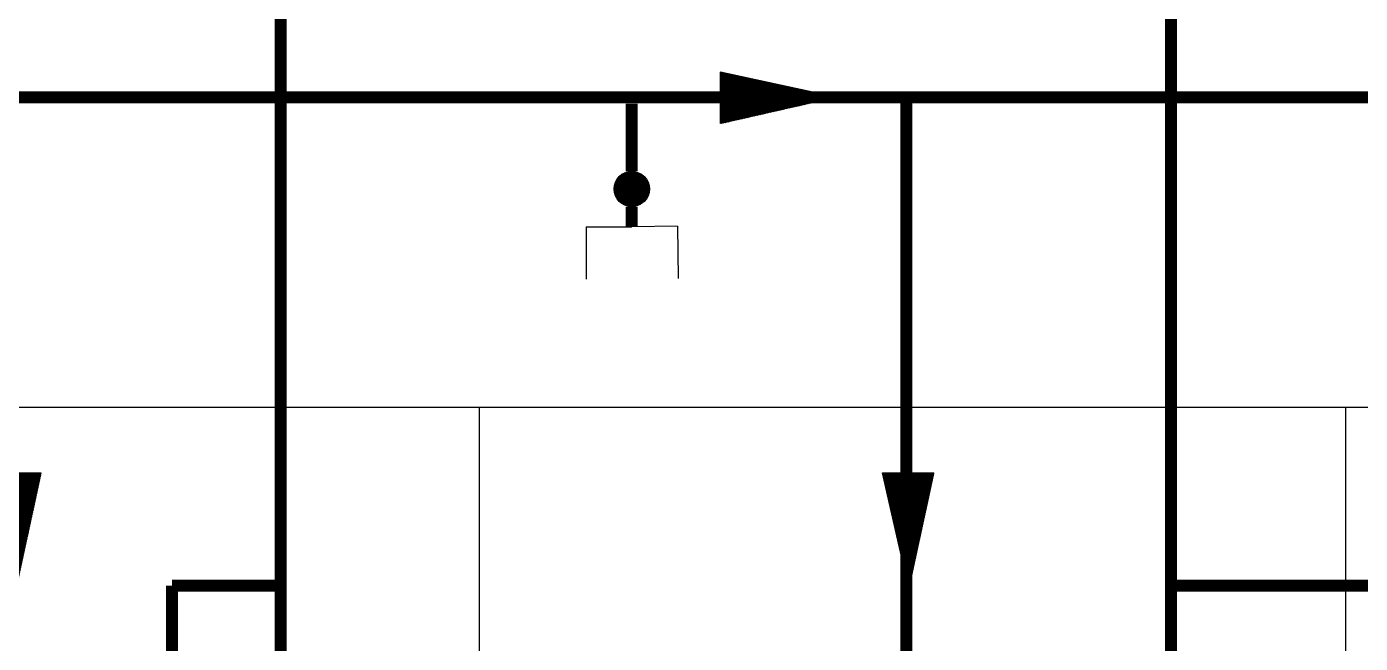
# Model space of a CAD drawing. Extents: x -22909.9 to -22897.8, y -4.7 to 4.1.
# Drawn here: x -22903.843 to -22902.18, y 1.135 to 1.904 of the extents above; entities that cross this region are included whole.
import ezdxf

# ---------------------------------------------------------------- set-up
doc = ezdxf.new("R2010")
doc.units = 0
doc.header["$MEASUREMENT"] = 0
doc.layers.get('0').update_dxf_attribs({"linetype": 'CONTINUOUS'})
for name, color, linetype in [('CALOR', 1, 'CONTINUOUS'), ('CARGA', 7, 'CONTINUOUS'), ('COW', 2, 'CONTINUOUS'), ('DIB-065', 4, 'CONTINUOUS')]:
    doc.layers.add(name, color=color, linetype=linetype)

# ---------------------------------------------------------------- blocks, each defined once
blk = doc.blocks.new('*X2')
at = {"color": 0}
for p, q in [((2.9845, 7.9414), (3.0072, 7.9641)), ((2.985, 7.9427), (3.007, 7.9647)), ((2.9854, 7.944), (3.0068, 7.9654)), ((2.9859, 7.9453), (3.0066, 7.9661)), ((2.9863, 7.9467), (3.0064, 7.9667)), ((2.9867, 7.948), (3.0062, 7.9674)), ((2.9872, 7.9493), (3.006, 7.9681)), ((2.9876, 7.9506), (3.0057, 7.9688)), ((2.9881, 7.952), (3.0055, 7.9694)), ((2.9885, 7.9533), (3.0053, 7.9701)), ((2.989, 7.9546), (3.0051, 7.9708)), ((2.9894, 7.9559), (3.0049, 7.9714)), ((2.9898, 7.9573), (3.0047, 7.9721)), ((2.9903, 7.9586), (3.0045, 7.9728)), ((2.9907, 7.9599), (3.0043, 7.9735)), ((2.9912, 7.9612), (3.004, 7.9741)), ((2.9916, 7.9626), (3.0038, 7.9748)), ((2.992, 7.9639), (3.0036, 7.9755)), ((2.9925, 7.9652), (3.0034, 7.9761)), ((2.9929, 7.9665), (3.0032, 7.9768)), ((2.9934, 7.9679), (3.003, 7.9775)), ((2.9938, 7.9692), (3.0028, 7.9782)), ((2.9943, 7.9705), (3.0026, 7.9788)), ((2.9947, 7.9718), (3.0023, 7.9795)), ((2.9951, 7.9732), (3.0021, 7.9802)), ((2.9956, 7.9745), (3.0019, 7.9808)), ((2.996, 7.9758), (3.0017, 7.9815)), ((2.9965, 7.9771), (3.0015, 7.9822)), ((2.9969, 7.9785), (3.0013, 7.9829)), ((2.9973, 7.9798), (3.0011, 7.9835)), ((2.9978, 7.9811), (3.0009, 7.9842)), ((2.9982, 7.9824), (3.0006, 7.9849)), ((2.9987, 7.9838), (3.0004, 7.9855)), ((2.9991, 7.9851), (3.0002, 7.9862)), ((2.9996, 7.9864), (3, 7.9869)), ((2.9695, 7.8963), (3.0145, 7.9412)), ((2.97, 7.8976), (3.0142, 7.9419)), ((2.9704, 7.8989), (3.014, 7.9426)), ((2.9708, 7.9003), (3.0138, 7.9432)), ((2.9713, 7.9016), (3.0136, 7.9439)), ((2.9717, 7.9029), (3.0134, 7.9446)), ((2.9722, 7.9042), (3.0132, 7.9452)), ((2.9726, 7.9056), (3.013, 7.9459)), ((2.9731, 7.9069), (3.0128, 7.9466)), ((2.9735, 7.9082), (3.0125, 7.9473)), ((2.9739, 7.9095), (3.0123, 7.9479)), ((2.9744, 7.9109), (3.0121, 7.9486)), ((2.9748, 7.9122), (3.0119, 7.9493)), ((2.9753, 7.9135), (3.0117, 7.9499)), ((2.9757, 7.9148), (3.0115, 7.9506)), ((2.9761, 7.9162), (3.0113, 7.9513)), ((2.9766, 7.9175), (3.0111, 7.952)), ((2.977, 7.9188), (3.0108, 7.9526)), ((2.9775, 7.9201), (3.0106, 7.9533)), ((2.9779, 7.9215), (3.0104, 7.954)), ((2.9784, 7.9228), (3.0102, 7.9546)), ((2.9788, 7.9241), (3.01, 7.9553)), ((2.9792, 7.9255), (3.0098, 7.956)), ((2.9797, 7.9268), (3.0096, 7.9567)), ((2.9801, 7.9281), (3.0094, 7.9573)), ((2.9806, 7.9294), (3.0091, 7.958)), ((2.981, 7.9308), (3.0089, 7.9587)), ((2.9814, 7.9321), (3.0087, 7.9593)), ((2.9819, 7.9334), (3.0085, 7.96)), ((2.9823, 7.9347), (3.0083, 7.9607)), ((2.9828, 7.9361), (3.0081, 7.9614)), ((2.9832, 7.9374), (3.0079, 7.962)), ((2.9837, 7.9387), (3.0077, 7.9627)), ((2.9841, 7.94), (3.0074, 7.9634)), ((2.9541, 7.8499), (3.0219, 7.9177)), ((2.9545, 7.8512), (3.0217, 7.9184)), ((2.955, 7.8526), (3.0215, 7.9191)), ((2.9554, 7.8539), (3.0212, 7.9197)), ((2.9558, 7.8552), (3.021, 7.9204)), ((2.9563, 7.8565), (3.0208, 7.9211)), ((2.9567, 7.8579), (3.0206, 7.9217)), ((2.9572, 7.8592), (3.0204, 7.9224)), ((2.9576, 7.8605), (3.0202, 7.9231)), ((2.958, 7.8618), (3.02, 7.9238)), ((2.9585, 7.8632), (3.0198, 7.9244)), ((2.9589, 7.8645), (3.0195, 7.9251)), ((2.9594, 7.8658), (3.0193, 7.9258)), ((2.9598, 7.8671), (3.0191, 7.9264)), ((2.9603, 7.8685), (3.0189, 7.9271)), ((2.9607, 7.8698), (3.0187, 7.9278)), ((2.9611, 7.8711), (3.0185, 7.9285)), ((2.9616, 7.8724), (3.0183, 7.9291)), ((2.962, 7.8738), (3.0181, 7.9298)), ((2.9625, 7.8751), (3.0178, 7.9305)), ((2.9629, 7.8764), (3.0176, 7.9311)), ((2.9633, 7.8777), (3.0174, 7.9318)), ((2.9638, 7.8791), (3.0172, 7.9325)), ((2.9642, 7.8804), (3.017, 7.9332)), ((2.9647, 7.8817), (3.0168, 7.9338)), ((2.9651, 7.883), (3.0166, 7.9345)), ((2.9656, 7.8844), (3.0164, 7.9352)), ((2.966, 7.8857), (3.0162, 7.9358)), ((2.9664, 7.887), (3.0159, 7.9365)), ((2.9669, 7.8883), (3.0157, 7.9372)), ((2.9673, 7.8897), (3.0155, 7.9379)), ((2.9678, 7.891), (3.0153, 7.9385)), ((2.9682, 7.8923), (3.0151, 7.9392)), ((2.9686, 7.8936), (3.0149, 7.9399)), ((2.9691, 7.895), (3.0147, 7.9405)), ((2.9391, 7.8048), (3.0291, 7.8949)), ((2.9395, 7.8062), (3.0289, 7.8956)), ((2.9399, 7.8075), (3.0287, 7.8962)), ((2.9404, 7.8088), (3.0285, 7.8969)), ((2.9408, 7.8101), (3.0283, 7.8976)), ((2.9413, 7.8115), (3.028, 7.8982)), ((2.9417, 7.8128), (3.0278, 7.8989)), ((2.9421, 7.8141), (3.0276, 7.8996)), ((2.9426, 7.8154), (3.0274, 7.9003)), ((2.943, 7.8168), (3.0272, 7.9009)), ((2.9435, 7.8181), (3.027, 7.9016)), ((2.9439, 7.8194), (3.0268, 7.9023)), ((2.9444, 7.8207), (3.0266, 7.9029)), ((2.9448, 7.8221), (3.0263, 7.9036)), ((2.9452, 7.8234), (3.0261, 7.9043)), ((2.9457, 7.8247), (3.0259, 7.905)), ((2.9461, 7.826), (3.0257, 7.9056)), ((2.9466, 7.8274), (3.0255, 7.9063)), ((2.947, 7.8287), (3.0253, 7.907)), ((2.9474, 7.83), (3.0251, 7.9076)), ((2.9479, 7.8313), (3.0249, 7.9083)), ((2.9483, 7.8327), (3.0246, 7.909)), ((2.9488, 7.834), (3.0244, 7.9097)), ((2.9492, 7.8353), (3.0242, 7.9103)), ((2.9497, 7.8366), (3.024, 7.911)), ((2.9501, 7.838), (3.0238, 7.9117)), ((2.9505, 7.8393), (3.0236, 7.9123)), ((2.951, 7.8406), (3.0234, 7.913)), ((2.9514, 7.8419), (3.0232, 7.9137)), ((2.9519, 7.8433), (3.0229, 7.9144)), ((2.9523, 7.8446), (3.0227, 7.915)), ((2.9527, 7.8459), (3.0225, 7.9157)), ((2.9532, 7.8472), (3.0223, 7.9164)), ((2.9536, 7.8486), (3.0221, 7.917)), ((2.9332, 7.7866), (3.0321, 7.8855)), ((2.9333, 7.7876), (3.0319, 7.8862)), ((2.9338, 7.7889), (3.0317, 7.8868)), ((2.9341, 7.7866), (3.0323, 7.8848)), ((2.9342, 7.7903), (3.0314, 7.8875)), ((2.9346, 7.7916), (3.0312, 7.8882)), ((2.935, 7.7866), (3.0325, 7.8841)), ((2.9351, 7.7929), (3.031, 7.8888)), ((2.9355, 7.7942), (3.0308, 7.8895)), ((2.9359, 7.7866), (3.0327, 7.8835)), ((2.936, 7.7956), (3.0306, 7.8902)), ((2.9364, 7.7969), (3.0304, 7.8909)), ((2.9368, 7.7982), (3.0302, 7.8915)), ((2.9368, 7.7866), (3.0329, 7.8828)), ((2.9373, 7.7995), (3.03, 7.8922)), ((2.9377, 7.8009), (3.0297, 7.8929)), ((2.9377, 7.7866), (3.0331, 7.8821)), ((2.9382, 7.8022), (3.0295, 7.8935)), ((2.9385, 7.7866), (3.0334, 7.8815)), ((2.9386, 7.8035), (3.0293, 7.8942)), ((2.9394, 7.7866), (3.0336, 7.8808)), ((2.9403, 7.7866), (3.0338, 7.8801)), ((2.9412, 7.7866), (3.034, 7.8794)), ((2.9421, 7.7866), (3.0342, 7.8788)), ((2.943, 7.7866), (3.0344, 7.8781)), ((2.9438, 7.7866), (3.0346, 7.8774)), ((2.9447, 7.7866), (3.0348, 7.8768)), ((2.9456, 7.7866), (3.0351, 7.8761)), ((2.9465, 7.7866), (3.0353, 7.8754)), ((2.9474, 7.7866), (3.0355, 7.8747)), ((2.9483, 7.7866), (3.0357, 7.8741)), ((2.9491, 7.7866), (3.0359, 7.8734)), ((2.95, 7.7866), (3.0361, 7.8727)), ((2.9509, 7.7866), (3.0363, 7.8721)), ((2.9518, 7.7866), (3.0365, 7.8714)), ((2.9527, 7.7866), (3.0367, 7.8707)), ((2.9536, 7.7866), (3.037, 7.87)), ((2.9544, 7.7866), (3.0372, 7.8694)), ((2.9553, 7.7866), (3.0374, 7.8687)), ((2.9562, 7.7866), (3.0376, 7.868)), ((2.9571, 7.7866), (3.0378, 7.8674)), ((2.958, 7.7866), (3.038, 7.8667)), ((2.9589, 7.7866), (3.0382, 7.866)), ((2.9598, 7.7866), (3.0384, 7.8653)), ((2.9606, 7.7866), (3.0387, 7.8647)), ((2.9615, 7.7866), (3.0389, 7.864)), ((2.9624, 7.7866), (3.0391, 7.8633)), ((2.9633, 7.7866), (3.0393, 7.8627)), ((2.9642, 7.7866), (3.0395, 7.862)), ((2.9651, 7.7866), (3.0397, 7.8613)), ((2.9659, 7.7866), (3.0399, 7.8606)), ((2.9668, 7.7866), (3.0401, 7.86)), ((2.9677, 7.7866), (3.0404, 7.8593)), ((2.9686, 7.7866), (3.0406, 7.8586)), ((2.9695, 7.7866), (3.0408, 7.8579)), ((2.9704, 7.7866), (3.041, 7.8573)), ((2.9712, 7.7866), (3.0412, 7.8566)), ((2.9721, 7.7866), (3.0414, 7.8559)), ((2.973, 7.7866), (3.0416, 7.8553)), ((2.9739, 7.7866), (3.0418, 7.8546)), ((2.9748, 7.7866), (3.0421, 7.8539)), ((2.9757, 7.7866), (3.0423, 7.8532)), ((2.9765, 7.7866), (3.0425, 7.8526)), ((2.9774, 7.7866), (3.0427, 7.8519)), ((2.9783, 7.7866), (3.0429, 7.8512)), ((2.9792, 7.7866), (3.0431, 7.8506)), ((2.9801, 7.7866), (3.0433, 7.8499)), ((2.981, 7.7866), (3.0435, 7.8492)), ((2.9818, 7.7866), (3.0438, 7.8485)), ((2.9827, 7.7866), (3.044, 7.8479)), ((2.9836, 7.7866), (3.0442, 7.8472)), ((2.9845, 7.7866), (3.0444, 7.8465)), ((2.9854, 7.7866), (3.0446, 7.8459)), ((2.9863, 7.7866), (3.0448, 7.8452)), ((2.9872, 7.7866), (3.045, 7.8445)), ((2.988, 7.7866), (3.0452, 7.8438)), ((2.9889, 7.7866), (3.0455, 7.8432)), ((2.9898, 7.7866), (3.0457, 7.8425)), ((2.9907, 7.7866), (3.0459, 7.8418)), ((2.9916, 7.7866), (3.0461, 7.8412)), ((2.9925, 7.7866), (3.0463, 7.8405)), ((2.9933, 7.7866), (3.0465, 7.8398)), ((2.9942, 7.7866), (3.0467, 7.8391)), ((2.9951, 7.7866), (3.0469, 7.8385)), ((2.996, 7.7866), (3.0472, 7.8378)), ((2.9969, 7.7866), (3.0474, 7.8371)), ((2.9978, 7.7866), (3.0476, 7.8365)), ((2.9986, 7.7866), (3.0478, 7.8358)), ((2.9995, 7.7866), (3.048, 7.8351)), ((3.0004, 7.7866), (3.0482, 7.8344)), ((3.0013, 7.7866), (3.0484, 7.8338)), ((3.0022, 7.7866), (3.0486, 7.8331)), ((3.0031, 7.7866), (3.0489, 7.8324)), ((3.0039, 7.7866), (3.0491, 7.8318)), ((3.0048, 7.7866), (3.0493, 7.8311)), ((3.0057, 7.7866), (3.0495, 7.8304)), ((3.0066, 7.7866), (3.0497, 7.8297)), ((3.0075, 7.7866), (3.0499, 7.8291)), ((3.0084, 7.7866), (3.0501, 7.8284)), ((3.0092, 7.7866), (3.0503, 7.8277)), ((3.0101, 7.7866), (3.0506, 7.8271)), ((3.011, 7.7866), (3.0508, 7.8264)), ((3.0119, 7.7866), (3.051, 7.8257)), ((3.0128, 7.7866), (3.0512, 7.825)), ((3.0137, 7.7866), (3.0514, 7.8244)), ((3.0146, 7.7866), (3.0516, 7.8237)), ((3.0154, 7.7866), (3.0518, 7.823)), ((3.0163, 7.7866), (3.052, 7.8224)), ((3.0172, 7.7866), (3.0523, 7.8217)), ((3.0181, 7.7866), (3.0525, 7.821)), ((3.019, 7.7866), (3.0527, 7.8203)), ((3.0199, 7.7866), (3.0529, 7.8197)), ((3.0207, 7.7866), (3.0531, 7.819)), ((3.0216, 7.7866), (3.0533, 7.8183)), ((3.0225, 7.7866), (3.0535, 7.8177)), ((3.0234, 7.7866), (3.0537, 7.817)), ((3.0243, 7.7866), (3.054, 7.8163)), ((3.0252, 7.7866), (3.0542, 7.8156)), ((3.026, 7.7866), (3.0544, 7.815)), ((3.0269, 7.7866), (3.0546, 7.8143)), ((3.0278, 7.7866), (3.0548, 7.8136)), ((3.0287, 7.7866), (3.055, 7.813)), ((3.0296, 7.7866), (3.0552, 7.8123)), ((3.0305, 7.7866), (3.0554, 7.8116)), ((3.0313, 7.7866), (3.0556, 7.8109)), ((3.0322, 7.7866), (3.0559, 7.8103)), ((3.0331, 7.7866), (3.0561, 7.8096)), ((3.034, 7.7866), (3.0563, 7.8089)), ((3.0349, 7.7866), (3.0565, 7.8083)), ((3.0358, 7.7866), (3.0567, 7.8076)), ((3.0366, 7.7866), (3.0569, 7.8069)), ((3.0375, 7.7866), (3.0571, 7.8062)), ((3.0384, 7.7866), (3.0573, 7.8056)), ((3.0393, 7.7866), (3.0576, 7.8049)), ((3.0402, 7.7866), (3.0578, 7.8042)), ((3.0411, 7.7866), (3.058, 7.8036)), ((3.042, 7.7866), (3.0582, 7.8029)), ((3.0428, 7.7866), (3.0584, 7.8022)), ((3.0437, 7.7866), (3.0586, 7.8015)), ((3.0446, 7.7866), (3.0588, 7.8009)), ((3.0455, 7.7866), (3.059, 7.8002)), ((3.0464, 7.7866), (3.0593, 7.7995)), ((3.0473, 7.7866), (3.0595, 7.7989)), ((3.0481, 7.7866), (3.0597, 7.7982)), ((3.049, 7.7866), (3.0599, 7.7975)), ((3.0499, 7.7866), (3.0601, 7.7968)), ((3.0508, 7.7866), (3.0603, 7.7962)), ((3.0517, 7.7866), (3.0605, 7.7955)), ((3.0526, 7.7866), (3.0607, 7.7948)), ((3.0534, 7.7866), (3.061, 7.7942)), ((3.0543, 7.7866), (3.0612, 7.7935)), ((3.0552, 7.7866), (3.0614, 7.7928)), ((3.0561, 7.7866), (3.0616, 7.7921)), ((3.057, 7.7866), (3.0618, 7.7915)), ((3.0579, 7.7866), (3.062, 7.7908)), ((3.0587, 7.7866), (3.0622, 7.7901)), ((3.0596, 7.7866), (3.0624, 7.7895)), ((3.0605, 7.7866), (3.0627, 7.7888)), ((3.0614, 7.7866), (3.0629, 7.7881)), ((3.0623, 7.7866), (3.0631, 7.7874)), ((3.0632, 7.7866), (3.0633, 7.7868))]:
    blk.add_line(p, q, dxfattribs=at)
blk = doc.blocks.new('FLECHA')
for p, q in [((0.0079, 0.0975), (-0.0403, -0.047)), ((0.0079, 0.0975), (0.0536, -0.047)), ((-0.0403, -0.047), (0.0536, -0.047))]:
    blk.add_line(p, q)
at = {"xscale": 0.7200000000000001, "yscale": 0.7200000000000001, "zscale": 0.7200000000000001}
blk.add_blockref('*X2', (-2.152, -5.6534), dxfattribs=at)
blk = doc.blocks.new('*X32')
at = {"color": 0}
for p, q in [((-22906.3259, 1.7012), (-22906.3034, 1.7236)), ((-22906.3258, 1.6995), (-22906.3018, 1.7235)), ((-22906.3258, 1.703), (-22906.3052, 1.7235)), ((-22906.3256, 1.6979), (-22906.3002, 1.7233)), ((-22906.3256, 1.7049), (-22906.3072, 1.7233)), ((-22906.3253, 1.6965), (-22906.2988, 1.723)), ((-22906.3252, 1.7072), (-22906.3095, 1.7229)), ((-22906.3249, 1.6951), (-22906.2974, 1.7226)), ((-22906.3244, 1.6938), (-22906.2961, 1.7221)), ((-22906.3243, 1.7098), (-22906.3121, 1.722)), ((-22906.3239, 1.6925), (-22906.2948, 1.7216)), ((-22906.3233, 1.6913), (-22906.2936, 1.721)), ((-22906.3227, 1.6902), (-22906.2925, 1.7204)), ((-22906.3224, 1.7134), (-22906.3157, 1.7201)), ((-22906.322, 1.6891), (-22906.2914, 1.7197)), ((-22906.3212, 1.6881), (-22906.2904, 1.7189)), ((-22906.3204, 1.6871), (-22906.2894, 1.7181)), ((-22906.3196, 1.6862), (-22906.2885, 1.7173)), ((-22906.3187, 1.6854), (-22906.2877, 1.7164)), ((-22906.3177, 1.6846), (-22906.2868, 1.7154)), ((-22906.3167, 1.6838), (-22906.2861, 1.7144)), ((-22906.3157, 1.6831), (-22906.2854, 1.7134)), ((-22906.3146, 1.6824), (-22906.2847, 1.7123)), ((-22906.3134, 1.6818), (-22906.2841, 1.7111)), ((-22906.3122, 1.6813), (-22906.2836, 1.7099)), ((-22906.3109, 1.6808), (-22906.2831, 1.7086)), ((-22906.3095, 1.6804), (-22906.2827, 1.7072)), ((-22906.3081, 1.6801), (-22906.2824, 1.7058)), ((-22906.3065, 1.6798), (-22906.2821, 1.7042)), ((-22906.3049, 1.6797), (-22906.282, 1.7026)), ((-22906.3031, 1.6797), (-22906.282, 1.7008)), ((-22906.3012, 1.6798), (-22906.2821, 1.6989)), ((-22906.2991, 1.6802), (-22906.2825, 1.6968)), ((-22906.2966, 1.6809), (-22906.2832, 1.6943)), ((-22906.2934, 1.6824), (-22906.2847, 1.6911))]:
    blk.add_line(p, q, dxfattribs=at)

msp = doc.modelspace()

# ---------------------------------------------------------------- linework, layer by layer
at = {"layer": 'CALOR', "const_width": 0.015}
for points in [[(-22903.6619, 1.2067), (-22903.6619, -0.4787), (-22902.9427, -0.4787)], [(-22903.6619, 1.2067), (-22903.5265, 1.2067)], [(-22902.4162, 1.2067), (-22901.6021, 1.2067)]]:
    msp.add_lwpolyline(points, dxfattribs=at)
at = {"layer": 'CARGA', "const_width": 0.015}
for points in [[(-22903.5265, 2.2868), (-22903.5265, 0.8097)], [(-22902.4162, 2.2868), (-22902.4162, 0.8097)]]:
    msp.add_lwpolyline(points, dxfattribs=at)
at = {"layer": 'COW'}
for p, q in [((-22903.1452, 1.8158), (-22903.1455, 1.8157)), ((-22903.1455, 1.8157), (-22903.1449, 1.8153)), ((-22903.1451, 1.816), (-22903.1444, 1.8157)), ((-22903.1444, 1.8157), (-22903.1448, 1.8155)), ((-22903.1454, 1.6542), (-22903.1454, 1.589)), ((-22903.1454, 1.6542), (-22903.0886, 1.6542)), ((-22903.0318, 1.6551), (-22903.0886, 1.6542)), ((-22903.0318, 1.6551), (-22903.0308, 1.5899))]:
    msp.add_line(p, q, dxfattribs=at)
at = {"layer": 'COW', "const_width": 0.015}
for points in [[(-22900.9982, 1.8158), (-22905.9794, 1.8158)], [(-22903.0886, 1.8079), (-22903.0886, 1.7236)], [(-22903.0886, 1.6797), (-22903.0886, 1.6542)]]:
    msp.add_lwpolyline(points, dxfattribs=at)
at = {"layer": 'COW', "linetype": 'Continuous', "const_width": 0.015}
msp.add_lwpolyline([(-22902.7462, 1.8158), (-22902.7462, 0.9153)], dxfattribs=at)
at = {"layer": 'COW'}
msp.add_circle((-22903.0886, 1.7016), 0.022, dxfattribs=at)
at = {"layer": 'DIB-065'}
for p, q in [((-22906.5183, 1.4295), (-22901.5413, 1.4295)), ((-22903.2783, -0.1005), (-22903.2783, 1.4295)), ((-22902.1983, -0.1005), (-22902.1983, 1.4295))]:
    msp.add_line(p, q, dxfattribs=at)

# ---------------------------------------------------------------- block references
at = {"layer": 'COW', "xscale": 0.68150828351065, "yscale": -0.99749545071865, "zscale": 0.68150828351065, "rotation": 89.99999999999999}
msp.add_blockref('FLECHA', (-22902.9313, 1.8108), dxfattribs=at)
at = {"layer": 'COW'}
msp.add_blockref('*X32', (3.2153, 0), dxfattribs=at)
at = {"layer": 'COW', "xscale": 0.68150828351065, "yscale": -0.99749545071865, "zscale": 0.68150828351065}
for p in [(-22903.8617, 1.3005), (-22902.7487, 1.3005)]:
    msp.add_blockref('FLECHA', p, dxfattribs=at)

doc.saveas('drawing.dxf')
